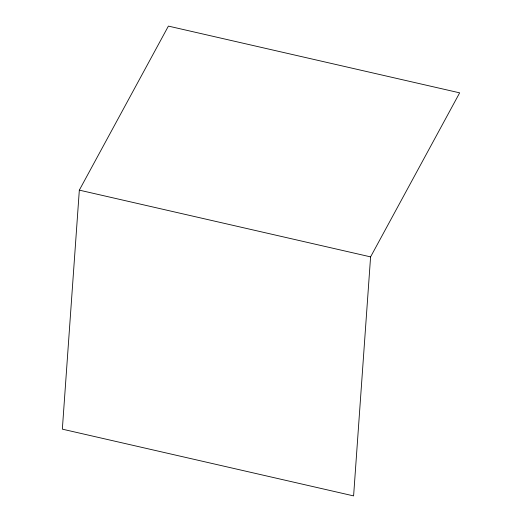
<?xml version="1.0" encoding="UTF-8"?>
<svg xmlns="http://www.w3.org/2000/svg" width="522" height="522" viewBox="0 0 522 522"><rect width="100%" height="100%" fill="white"/><g stroke="black" fill="none" stroke-linecap="round" stroke-linejoin="round"><path stroke-width="0.78" d="M79.331 190.138L62.346 429.156L353.603 495.9L370.587 256.883L459.654 92.844L168.397 26.1L79.331 190.138L370.587 256.883"/></g></svg>
